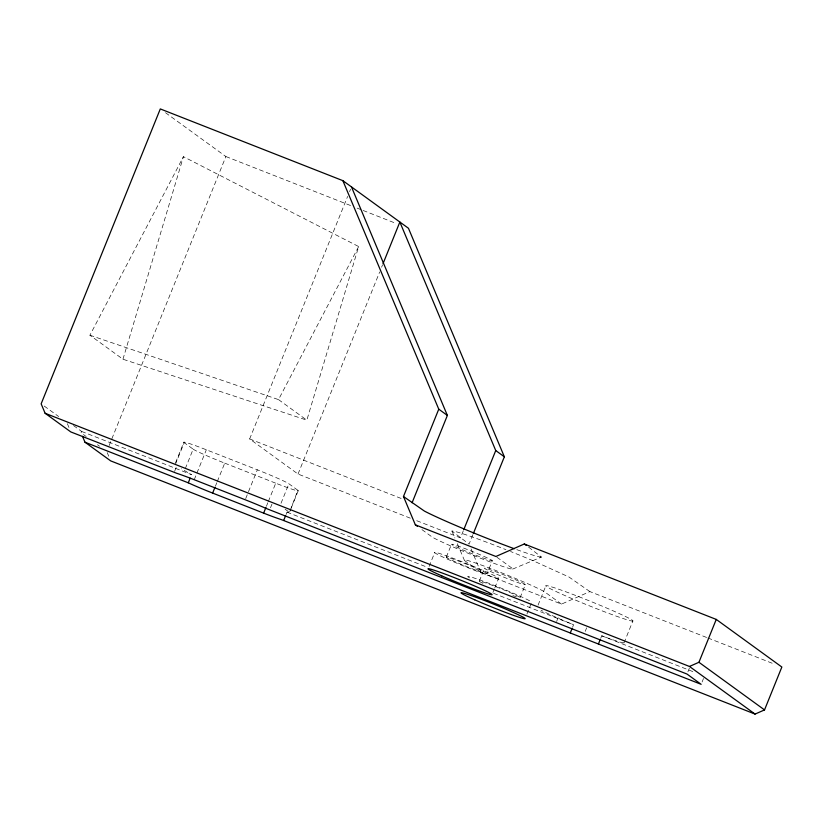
<?xml version="1.0" encoding="UTF-8"?>
<svg xmlns="http://www.w3.org/2000/svg" width="823" height="823" viewBox="0 0 823 823"><rect width="100%" height="100%" fill="white"/><g stroke="black" fill="none" stroke-linecap="round" stroke-linejoin="round"><path stroke-width="0.62" stroke-dasharray="4.12 3.09" d="M122.956 359.219L183.426 156.668L358.663 246.55L306.835 420.162L122.956 359.219L89.923 335.228L183.426 156.668M73.484 425.542L81.58 431.417L81.024 432.785L86.168 436.519M109.15 445.51L225.893 156.545L164.394 111.897M175.546 462.752L183.889 442.126M175.392 464.429L184.198 442.651A29.391 1.44 22 0 1 206.326 449.78L257.332 469.82A29.391 1.44 22 0 1 288.904 483.79L297.864 490.302L289.377 512.606L290.766 509.17M174.599 471.363L176.482 466.692M185.288 468.647L193.158 449.163L184.198 442.651M194.228 479.716L206.326 449.78M215.42 486.177L216.819 482.72M217.282 481.568L224.73 463.133A29.391 1.44 22 0 1 193.158 449.163M410.296 518.171L298.029 474.058L249.657 438.937L347.635 196.419M349.559 191.666L350.516 189.29M245.696 498.615L248.032 492.854M248.495 491.701L257.332 469.82M266.436 506.217L267.825 502.76M268.298 501.608L275.736 483.183A29.391 1.44 22 0 0 297.864 490.302M270.52 507.698L271.94 504.201M281.024 503.275L288.904 483.79M298.029 474.058L379.681 271.96M381.605 267.208L382.561 264.831M286.095 514.478L287.042 512.153L289.377 512.606M291.229 508.028L298.173 490.827M429.122 566.399L434.781 552.398M446.323 557.109L451.549 544.178M463.318 530.804L460.458 537.882L415.07 520.054M472.886 534.693L469.069 544.137L451.92 531.061A66.313 3.241 22 0 1 505.939 549.661M479.356 581.089L484.582 568.158M487.051 573.724A22.046 1.08 22 0 0 458.061 560.885A22.046 1.08 22 0 0 454.954 561.636A22.046 1.08 22 0 0 487.051 573.724L492.277 560.792A22.046 1.08 22 0 0 463.277 547.953A22.046 1.08 22 0 0 460.18 548.704A22.046 1.08 22 0 0 492.277 560.792M492.936 592.426L494.356 588.929M494.829 587.766L498.594 578.425A34.535 1.687 22 0 0 453.164 558.313A34.535 1.687 22 0 0 448.298 559.496A34.535 1.687 22 0 0 498.594 578.425M520.085 597.704L525.311 584.772A22.046 1.08 22 0 0 496.32 571.934A22.046 1.08 22 0 0 493.214 572.695A22.046 1.08 22 0 0 525.311 584.772M526.915 614.081L531.154 603.578M538.067 605.121L545.937 585.637M556.615 621.468L558.498 616.797M572.654 627.075L573.6 624.75L565.648 621.437A47.034 2.294 22 0 1 541.05 610.244M585.215 631.354L586.634 627.856M600.79 638.134L601.736 635.798L608.609 638.319A47.034 2.294 22 0 0 623.546 642.012M624.029 642.856L632.836 621.077A47.034 2.294 22 0 0 570.977 593.692A47.034 2.294 22 0 0 564.352 595.296A47.034 2.294 22 0 0 632.836 621.077M687.935 671.712L689.355 668.214M702.101 681.989L703.511 678.491M89.923 335.228L278.513 399.608L358.663 246.55M561.502 604.113L545.217 592.293A44.092 2.15 22 0 0 497.864 571.327A44.092 2.15 22 0 0 464.676 560.648L480.961 572.469L561.502 604.113L589.896 591.593L706.731 637.516M512.647 569.094L541.431 557.058L528.417 546.976M225.893 156.545L352.378 206.244M357.151 208.126L361.925 209.999M363.118 210.472L396.532 223.599M249.657 438.937L402.529 499.005M707.924 637.979L774.7 664.223M224.73 463.133L275.736 483.183M81.58 431.417L191.584 474.645L181.369 468.771M287.042 512.153L426.736 567.037M493.605 593.311L573.6 624.75M601.736 635.798L694.9 672.401M496.917 557.222L512.184 568.302A44.092 2.15 22 0 1 478.996 557.624A44.092 2.15 22 0 1 431.643 536.658L420.45 528.531M278.513 399.608L306.835 420.162M285.087 509.19L289.068 512.081M44.236 406.068L58.639 416.52M97.484 444.729L99.542 446.22M589.896 591.593L568.971 577.005L534.22 561.235A66.313 3.241 22 0 0 510.548 551.492M451.92 531.061L454.872 537.964M457.331 543.725L464.213 559.856M471.054 548.859L480.961 572.469M107.247 452.629L108.729 456.179M67.363 423.68L69.348 428.402M482.967 583.312A22.046 1.08 22 0 1 497.061 587.18A22.046 1.08 22 0 1 518.932 597.539M516.463 596.809A22.046 1.08 22 0 1 512.852 595.585M469.624 577.89A34.535 1.687 22 0 1 491.444 584.309A34.535 1.687 22 0 1 531.267 601.798M541.431 557.058A66.334 3.241 22 0 1 516.525 549.538"/><path stroke-width="1.23" d="M473.359 533.51L504.355 456.796L408.465 228.28L342.862 180.659L160.3 108.924L41.15 403.826L45.111 413.269L70.829 431.941L176.626 473.266A29.391 1.44 22 0 1 194.228 479.716L245.233 499.767A29.391 1.44 22 0 1 265.603 508.223L686.999 674.047L701.155 684.325L281.24 519.58A29.391 1.44 22 0 1 263.638 513.13L212.632 493.08A29.391 1.44 22 0 1 192.263 484.624L188.282 482.813L190.164 478.142M212.632 493.08L214.957 487.319M263.638 513.13L265.963 507.369M383.045 263.638L399.855 222.035L495.744 450.551L504.355 456.796M283.74 520.311L285.622 515.651M417.395 526.319L415.358 524.837L403.476 496.506L438.762 409.175L342.862 180.659M412.086 502.76L447.373 415.43L351.483 186.914M463.791 529.621L495.744 450.551M570.298 632.908L572.18 628.247M598.434 643.967L600.317 639.296M45.111 413.269L689.468 666.455L698.933 662.278L716.257 619.41L524.292 543.982L495.899 556.482L415.358 524.837M82.516 436.324L84.985 442.218L110.714 460.901L755.061 714.076L764.526 709.91L781.85 667.031L716.257 619.41M84.985 442.218L188.282 482.813M438.762 409.175L447.373 415.43M698.933 662.278L764.526 709.91M524.292 543.982L526.35 545.484M689.468 666.455L755.061 714.076M403.476 496.506L424.401 511.073A66.334 3.241 22 0 0 514.313 548.735M441.704 575.833A34.535 1.687 22 0 0 492 594.762A34.535 1.687 22 0 0 446.57 574.649A34.535 1.687 22 0 0 441.704 575.833M474.737 599.813A34.535 1.687 22 0 0 525.033 618.742A34.535 1.687 22 0 0 479.603 598.63A34.535 1.687 22 0 0 474.737 599.813"/></g></svg>
